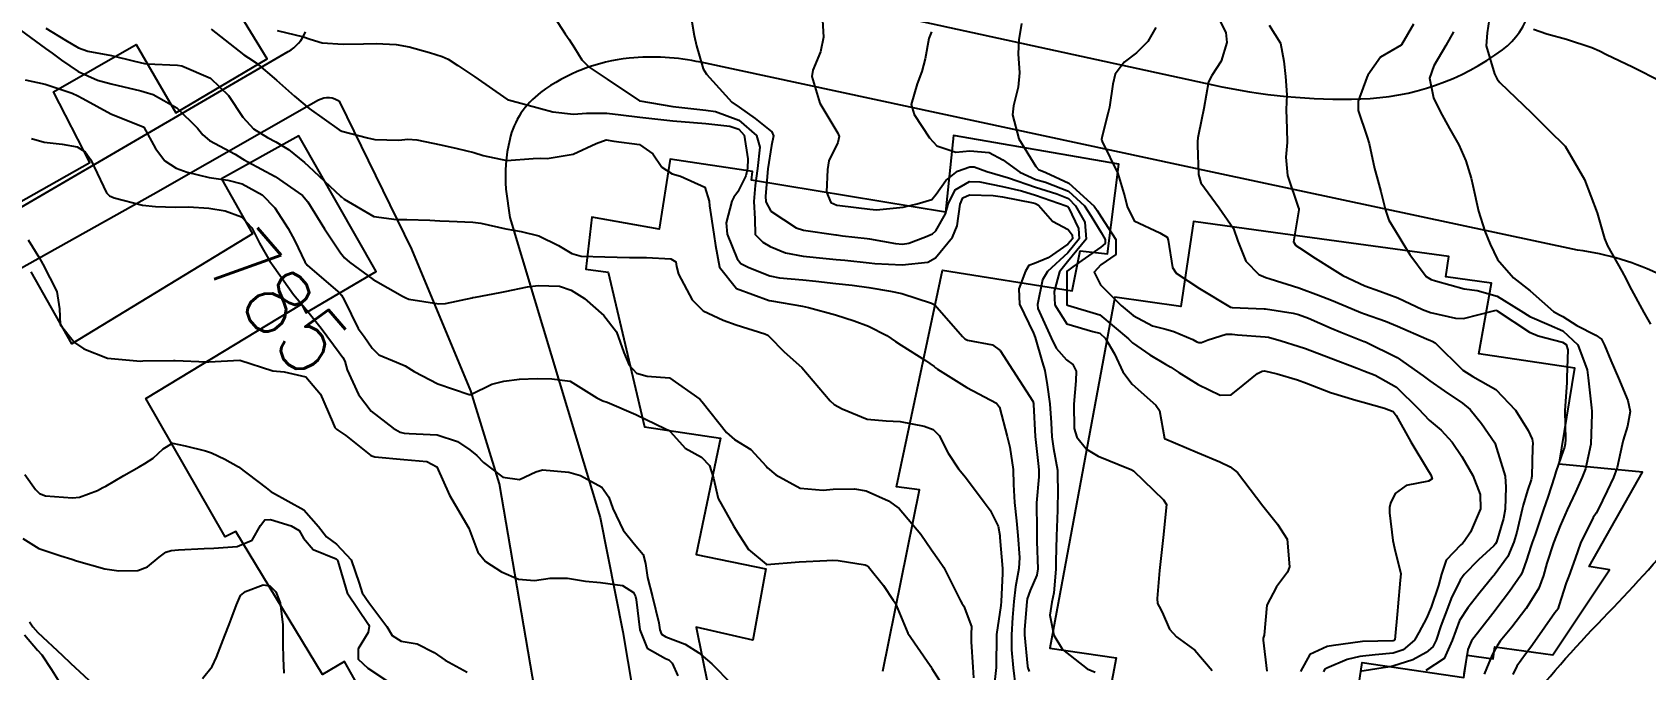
# Model space of a CAD drawing. Header units: metres. Extents: x 318500 to 325275, y 7408834 to 7428799.
# Drawn here: x 322560 to 322657.6, y 7421614.1 to 7421652.7 of the extents above; entities that cross this region are included whole.
import ezdxf
from ezdxf.enums import TextEntityAlignment as Align

# ---------------------------------------------------------------- set-up
doc = ezdxf.new("R2010")
doc.units = ezdxf.units.M
doc.header["$MEASUREMENT"] = 0
for name, color, linetype in [('Cotas', 45, 'Continuous'), ('Curvas de Nivel 1m', 11, 'Continuous'), ('Curvas de Nivel 5m', 15, 'Continuous'), ('Edificações', 30, 'Continuous'), ('Vias Primárias', 230, 'Continuous'), ('Vias Secundárias', 230, 'Continuous')]:
    doc.layers.add(name, color=color, linetype=linetype)
doc.styles.add('Style-STANDARD', font='STANDARD.shx')

msp = doc.modelspace()

# ---------------------------------------------------------------- linework, layer by layer
at = {"layer": 'Curvas de Nivel 1m', "flags": 128}
for points, elevation in [([(322591.061, 7421654.341), (322592.213, 7421652.578), (322592.442, 7421652.24), (322592.772, 7421651.723), (322593.209, 7421651.008), (322593.661, 7421650.556), (322594.749, 7421649.825), (322596.694, 7421648.52), (322596.73, 7421648.511), (322598.725, 7421648.179), (322599.075, 7421648.134), (322600.722, 7421647.952), (322601.309, 7421647.866), (322602.714, 7421647.354), (322603.786, 7421646.424), (322603.985, 7421645.713), (322603.85, 7421644.422), (322603.694, 7421643.395), (322603.626, 7421642.425), (322603.69, 7421641.369), (322603.7, 7421640.424), (322604.162, 7421639.963), (322604.613, 7421639.71), (322605.534, 7421639.321), (322606.607, 7421639.119), (322607.987, 7421638.985), (322608.606, 7421638.925), (322609.127, 7421638.874), (322610.604, 7421638.71), (322610.946, 7421638.668), (322612.603, 7421638.586), (322614.142, 7421638.747), (322614.607, 7421639.018), (322615.636, 7421640.265), (322615.93, 7421640.961), (322616.108, 7421642.258), (322616.268, 7421642.644), (322616.659, 7421642.823), (322618.094, 7421642.793), (322618.657, 7421642.705), (322620.511, 7421642.343), (322620.652, 7421642.303), (322620.849, 7421642.197), (322621.687, 7421641.236), (322622.628, 7421640.725), (322622.876, 7421640.418), (322622.893, 7421640.166), (322622.617, 7421639.838), (322621.434, 7421639.014), (322620.605, 7421638.676), (322620.262, 7421638.545), (322620.063, 7421638.205), (322619.649, 7421637.144), (322619.686, 7421636.209), (322620.544, 7421634.45), (322620.643, 7421634.198), (322621.059, 7421632.725), (322621.218, 7421632.19), (322621.368, 7421631.326), (322621.519, 7421630.185), (322621.613, 7421629.042), (322621.655, 7421628.182), (322621.76, 7421627.488), (322622.002, 7421626.177), (322622.022, 7421624.57), (322622, 7421624.176), (322621.985, 7421623.755), (322621.939, 7421622.177), (322621.891, 7421620.653), (322621.888, 7421620.177), (322621.776, 7421618.741), (322621.654, 7421618.18), (322621.533, 7421617.393), (322621.767, 7421616.178), (322622.297, 7421615.321), (322623.796, 7421614.147), (322624.277, 7421613.941)], 779), ([(322599.845, 7421653.423), (322600.007, 7421652.472), (322600.16, 7421651.855), (322600.55, 7421650.463), (322600.755, 7421650.128), (322602.284, 7421648.444), (322602.725, 7421648.129), (322603.698, 7421647.443), (322604.704, 7421646.649), (322604.811, 7421646.408), (322604.694, 7421645.807), (322604.464, 7421644.413), (322604.329, 7421642.741), (322604.348, 7421642.415), (322604.642, 7421641.847), (322606.174, 7421640.839), (322606.625, 7421640.692), (322608.574, 7421640.408), (322608.621, 7421640.4), (322608.977, 7421640.355), (322610.472, 7421640.186), (322610.618, 7421640.166), (322612.188, 7421639.879), (322612.615, 7421639.845), (322613.005, 7421639.907), (322614.012, 7421640.286), (322614.43, 7421640.474), (322614.625, 7421640.643), (322615.225, 7421641.687), (322615.384, 7421642.269), (322615.793, 7421643.134), (322616.671, 7421643.628), (322617.285, 7421643.626), (322618.667, 7421643.345), (322619.809, 7421643.063), (322620.659, 7421642.802), (322622.515, 7421642.172), (322622.613, 7421642.134), (322622.649, 7421642.071), (322623.269, 7421640.8), (322623.306, 7421640.16), (322622.611, 7421639.319), (322621.39, 7421638.188), (322621.094, 7421637.691), (322620.776, 7421636.197), (322620.809, 7421635.954), (322621.619, 7421634.184), (322621.911, 7421633.556), (322622.527, 7421632.839), (322622.923, 7421632.563), (322623.114, 7421632.161), (322623.104, 7421631.568), (322622.979, 7421630.163), (322622.997, 7421628.691), (322623.153, 7421628.16), (322623.748, 7421627.439), (322624.453, 7421627.014), (322626.287, 7421626.277), (322626.441, 7421626.214), (322626.6, 7421626.118), (322628.414, 7421624.365), (322628.592, 7421624.087), (322628.39, 7421622.09), (322628.184, 7421620.271), (322628.167, 7421620.093), (322628.021, 7421618.408), (322628.05, 7421618.094), (322628.15, 7421617.914), (322628.325, 7421617.571), (322628.773, 7421616.541), (322629.197, 7421616.077), (322630.298, 7421615.274), (322631.359, 7421614.049)], 778), ([(322607.768, 7421653.398), (322607.843, 7421652.369), (322607.658, 7421651.484), (322607.18, 7421650.376), (322607.133, 7421649.997), (322607.618, 7421648.371), (322608.703, 7421646.555), (322608.774, 7421646.359), (322608.696, 7421645.988), (322608.159, 7421644.892), (322608.081, 7421644.366), (322608.025, 7421643.001), (322608.286, 7421642.364), (322608.648, 7421642.207), (322608.827, 7421642.177), (322610.644, 7421641.954), (322611.04, 7421641.929), (322612.647, 7421642.089), (322612.824, 7421642.122), (322613.508, 7421642.291), (322614.393, 7421642.544), (322614.659, 7421642.873), (322615.237, 7421643.706), (322615.942, 7421644.261), (322616.683, 7421644.527), (322616.957, 7421644.52), (322617.72, 7421644.234), (322618.676, 7421643.967), (322619.026, 7421643.866), (322620.666, 7421643.287), (322621.949, 7421642.892), (322622.656, 7421642.601), (322623.088, 7421642.163), (322623.653, 7421641.172), (322623.725, 7421640.153), (322622.606, 7421638.782), (322622.105, 7421638.177), (322621.786, 7421636.978), (322621.841, 7421636.181), (322622.553, 7421635.017), (322624.136, 7421634.557), (322624.545, 7421634.451), (322624.888, 7421634.137), (322625.45, 7421633.212), (322625.946, 7421632.126), (322626.509, 7421631.367), (322627.948, 7421630.098), (322628.17, 7421629.778), (322628.47, 7421628.09), (322630.458, 7421627.229), (322631.82, 7421626.676), (322632.445, 7421626.37), (322632.877, 7421626.033), (322634.41, 7421624.01), (322635.3, 7421622.897), (322635.88, 7421621.988), (322636.037, 7421620.313), (322635.909, 7421619.987), (322635.245, 7421619.098), (322634.656, 7421618.005), (322634.488, 7421616.184), (322634.438, 7421616.008), (322634.433, 7421615.884), (322634.652, 7421614.004)], 777), ([(322631.465, 7421654.053), (322632.177, 7421652.658), (322632.245, 7421652.045), (322631.895, 7421650.922), (322631.329, 7421650.054), (322631.133, 7421649.678), (322630.843, 7421648.059), (322630.825, 7421647.963), (322630.721, 7421647.462), (322630.479, 7421646.288), (322630.461, 7421646.064), (322630.462, 7421645.828), (322630.516, 7421644.062), (322630.672, 7421643.559), (322631.773, 7421642.049), (322632.631, 7421640.787), (322632.909, 7421640.036), (322633.396, 7421638.816), (322634.177, 7421638.016), (322634.597, 7421637.823), (322634.86, 7421637.742), (322636.588, 7421637.197), (322637.789, 7421636.761), (322638.577, 7421636.453), (322639.828, 7421635.941), (322640.353, 7421635.718), (322640.567, 7421635.636), (322641.828, 7421635.176), (322642.56, 7421634.885), (322644.318, 7421634.117), (322644.551, 7421634.021), (322644.656, 7421633.983), (322644.847, 7421633.876), (322646.525, 7421632.215), (322647.119, 7421631.841), (322648.509, 7421631.054), (322649.698, 7421629.808), (322650.478, 7421628.566), (322650.72, 7421628.044), (322650.742, 7421627.796), (322650.723, 7421627.539), (322650.691, 7421625.796), (322650.653, 7421625.58), (322650.427, 7421624.93), (322650.164, 7421624.053), (322650.106, 7421623.803), (322649.781, 7421622.421), (322649.606, 7421621.808), (322649.241, 7421620.948), (322648.412, 7421619.819), (322648.389, 7421619.79), (322648.359, 7421619.753), (322647.488, 7421618.688), (322646.817, 7421617.843), (322646.322, 7421617.06), (322645.875, 7421615.857), (322645.384, 7421614.774), (322644.282, 7421614.04)], 773), ([(322634.796, 7421653.107), (322635.481, 7421652.003), (322635.687, 7421650.919), (322635.781, 7421649.995), (322635.861, 7421648.875), (322635.826, 7421647.994), (322635.877, 7421646.828), (322635.888, 7421645.992), (322635.815, 7421645.117), (322635.9, 7421643.992), (322636.554, 7421642.079), (322636.588, 7421641.981), (322636.593, 7421641.925), (322636.272, 7421639.985), (322636.413, 7421639.769), (322636.625, 7421639.62), (322637.585, 7421639.001), (322638.606, 7421638.36), (322639.256, 7421637.95), (322640.591, 7421637.328), (322641.493, 7421637.009), (322642.58, 7421636.594), (322644.068, 7421635.885), (322644.568, 7421635.702), (322646.072, 7421635.364), (322646.565, 7421635.343), (322648.451, 7421635.822), (322648.549, 7421635.842), (322648.57, 7421635.838), (322648.599, 7421635.82), (322650.557, 7421634.516), (322651.064, 7421634.301), (322652.552, 7421633.923), (322652.765, 7421633.768), (322652.869, 7421633.443), (322652.815, 7421631.767), (322652.8, 7421631.481), (322652.692, 7421629.767), (322652.724, 7421628.018), (322652.716, 7421627.766), (322652.671, 7421627.563), (322652.458, 7421626.998), (322652.143, 7421626.076), (322652.056, 7421625.776), (322651.662, 7421624.541), (322651.403, 7421623.785), (322650.884, 7421622.282), (322650.715, 7421621.795), (322650.632, 7421621.551), (322650.374, 7421620.722), (322650.133, 7421620.033), (322650.017, 7421619.803), (322649.337, 7421618.818), (322648.582, 7421617.817), (322648.47, 7421617.677), (322648.327, 7421617.503), (322647.05, 7421615.839), (322646.825, 7421615.319), (322646.586, 7421613.845)], 772), ([(322643.534, 7421653.164), (322642.804, 7421651.91), (322642.78, 7421651.882), (322641.525, 7421651.17), (322640.761, 7421650.068), (322640.704, 7421649.931), (322640.184, 7421648.493), (322640.192, 7421647.938), (322640.707, 7421646.389), (322640.853, 7421645.928), (322641.181, 7421644.418), (322641.308, 7421643.921), (322641.56, 7421643.023), (322641.832, 7421641.912), (322642.041, 7421641.306), (322642.634, 7421640.319), (322642.891, 7421639.897), (322643.299, 7421639.214), (322644.299, 7421637.883), (322644.597, 7421637.709), (322644.855, 7421637.618), (322646.589, 7421637.139), (322647.381, 7421637.045), (322648.583, 7421636.696), (322650.027, 7421635.805), (322650.567, 7421635.466), (322651.742, 7421634.963), (322652.558, 7421634.601), (322653.483, 7421633.761), (322654.043, 7421632.239), (322654.099, 7421631.754), (322654.3, 7421629.936), (322654.314, 7421629.743), (322654.313, 7421629.567), (322654.265, 7421627.743), (322653.938, 7421626.258), (322653.745, 7421625.75), (322653.341, 7421624.841), (322652.834, 7421623.764), (322652.4, 7421622.806), (322652.01, 7421621.776), (322651.605, 7421620.548), (322651.389, 7421619.785), (322651.111, 7421619.026), (322650.347, 7421617.8), (322650.33, 7421617.774), (322649.471, 7421616.656), (322648.783, 7421615.815), (322648.59, 7421615.533), (322648.298, 7421614.993), (322647.942, 7421614.168), (322647.814, 7421613.827)], 771), ([(322648.179, 7421653.836), (322647.99, 7421652.64), (322647.924, 7421651.839), (322648.441, 7421650.156), (322648.601, 7421649.832), (322648.757, 7421649.628), (322650.671, 7421647.801), (322650.696, 7421647.767), (322650.729, 7421647.73), (322651.699, 7421646.765), (322652.71, 7421645.77), (322653.876, 7421643.758), (322654.65, 7421641.75), (322655.09, 7421640.198), (322655.269, 7421639.74), (322656.128, 7421638.206), (322656.395, 7421637.723), (322656.594, 7421637.304), (322657.469, 7421635.707), (322657.872, 7421635.01)], 769), ([(322558.947, 7421653.018), (322560.767, 7421651.692), (322561.178, 7421651.4), (322561.733, 7421650.98), (322562.75, 7421650.301), (322563.917, 7421649.778), (322564.739, 7421649.545), (322566.535, 7421649.12), (322566.732, 7421649.073), (322567.278, 7421648.912), (322568.718, 7421648.099), (322569.959, 7421646.871), (322570.291, 7421646.461), (322570.693, 7421646.114), (322572.246, 7421645.283), (322572.682, 7421645.014), (322572.789, 7421644.946), (322572.997, 7421644.835), (322574.667, 7421643.932), (322576.31, 7421642.785), (322576.645, 7421642.417), (322577.64, 7421640.77), (322578.606, 7421639.33), (322578.862, 7421639.015), (322579.148, 7421638.752), (322580.585, 7421637.706), (322582.354, 7421636.703), (322582.568, 7421636.589), (322582.747, 7421636.519), (322584.563, 7421636.241), (322584.975, 7421636.263), (322586.569, 7421636.601), (322586.61, 7421636.609), (322586.787, 7421636.647), (322588.275, 7421636.924), (322588.575, 7421636.982), (322589.919, 7421637.268), (322590.581, 7421637.345), (322591.863, 7421637.299), (322592.577, 7421637.055), (322593.378, 7421636.558), (322594.555, 7421635.535), (322595.308, 7421634.532), (322595.765, 7421633.29), (322596.08, 7421632.524), (322596.513, 7421632.04), (322597.169, 7421631.851), (322598.509, 7421631.764), (322600.358, 7421630.462), (322600.488, 7421630.31), (322601.969, 7421628.445), (322602.456, 7421628.026), (322603.44, 7421627.415), (322604.362, 7421626.411), (322604.438, 7421626.308), (322604.942, 7421625.893), (322606.421, 7421625.087), (322607.818, 7421624.967), (322608.42, 7421625.022), (322609.717, 7421625.044), (322610.419, 7421624.913), (322611.773, 7421624.31), (322612.403, 7421623.838), (322613.73, 7421622.287), (322614.371, 7421621.351), (322614.818, 7421620.727), (322615.121, 7421620.269), (322615.895, 7421618.698), (322616.126, 7421618.253), (322616.204, 7421618.127), (322616.327, 7421617.931), (322616.787, 7421616.716), (322616.779, 7421616.243), (322616.765, 7421615.781), (322616.862, 7421614.241), (322616.908, 7421613.603)], 783), ([(322560.779, 7421652.922), (322561.981, 7421652.187), (322562.768, 7421651.722), (322563.33, 7421651.526), (322564.763, 7421651.253), (322566.159, 7421650.926), (322566.758, 7421650.783), (322566.916, 7421650.759), (322568.757, 7421650.677), (322569.006, 7421650.636), (322570.745, 7421649.889), (322571.833, 7421648.849), (322572.71, 7421647.523), (322573.355, 7421646.83), (322574.188, 7421646.31), (322574.692, 7421646.047), (322575.468, 7421645.579), (322576.435, 7421644.784), (322576.677, 7421644.556), (322578.618, 7421642.76), (322578.65, 7421642.732), (322578.84, 7421642.564), (322580.632, 7421641.523), (322582.005, 7421641.334), (322582.63, 7421641.339), (322584.027, 7421641.288), (322584.629, 7421641.265), (322585.19, 7421641.233), (322586.628, 7421641.186), (322587.111, 7421641.126), (322588.622, 7421640.778), (322589.549, 7421640.611), (322590.618, 7421640.352), (322591.798, 7421639.768), (322592.607, 7421639.287), (322593.172, 7421639.128), (322594.605, 7421639.073), (322596.097, 7421639.033), (322596.605, 7421639.033), (322597.124, 7421639.031), (322598.605, 7421638.961), (322598.894, 7421638.777), (322598.944, 7421638.485), (322599.053, 7421638.024), (322599.885, 7421636.47), (322600.56, 7421635.815), (322601.76, 7421635.24), (322602.548, 7421634.962), (322604.285, 7421634.414), (322604.464, 7421634.336), (322604.538, 7421634.251), (322605.463, 7421633.33), (322606.52, 7421632.38), (322608.24, 7421630.362), (322608.487, 7421630.143), (322608.96, 7421629.876), (322610.474, 7421629.264), (322611.626, 7421629.159), (322612.472, 7421629.113), (322613.924, 7421628.829), (322614.465, 7421628.638), (322614.829, 7421628.274), (322615.371, 7421627.188), (322615.999, 7421626.257), (322616.432, 7421625.734), (322617.56, 7421624.233), (322617.916, 7421623.74), (322618.396, 7421622.777), (322618.498, 7421622.219), (322618.511, 7421622.096), (322618.672, 7421620.217), (322618.668, 7421619.904), (322618.585, 7421618.217), (322618.566, 7421617.98), (322618.31, 7421616.22), (322618.28, 7421614.22), (322618.09, 7421612.385)], 782), ([(322570.78, 7421652.86), (322572.765, 7421651.296), (322573.048, 7421651.121), (322573.514, 7421650.829), (322574.744, 7421649.764), (322575.832, 7421648.793), (322576.719, 7421648.06), (322578.523, 7421646.762), (322578.699, 7421646.683), (322580.243, 7421646.285), (322580.694, 7421646.179), (322582.134, 7421646.148), (322582.695, 7421646.193), (322583.227, 7421646.162), (322584.692, 7421645.86), (322585.669, 7421645.644), (322586.687, 7421645.391), (322587.247, 7421645.203), (322588.683, 7421644.9), (322590.263, 7421645.026), (322590.685, 7421645.051), (322591.121, 7421645.03), (322592.687, 7421645.285), (322594.085, 7421645.94), (322594.696, 7421646.157), (322595.149, 7421646.082), (322596.694, 7421645.877), (322597.5, 7421645.32), (322598.052, 7421644.499), (322598.674, 7421644.098), (322599.188, 7421643.966), (322600.662, 7421643.286), (322600.918, 7421642.457), (322600.946, 7421642.156), (322601.196, 7421640.454), (322601.302, 7421639.765), (322601.546, 7421638.451), (322602.581, 7421637.171), (322604.552, 7421636.428), (322604.57, 7421636.426), (322604.689, 7421636.408), (322606.566, 7421636.084), (322606.937, 7421636.004), (322608.558, 7421635.577), (322609.687, 7421635.209), (322610.548, 7421634.876), (322611.664, 7421634.313), (322612.196, 7421633.964), (322612.534, 7421633.742), (322614.003, 7421632.807), (322614.522, 7421632.434), (322614.607, 7421632.365), (322614.73, 7421632.277), (322616.504, 7421631.174), (322618.298, 7421630.223), (322618.486, 7421629.977), (322618.953, 7421628.215), (322619.105, 7421627.562), (322619.31, 7421626.211), (322619.338, 7421625.3), (322619.397, 7421624.21), (322619.511, 7421623.097), (322619.585, 7421622.208), (322619.688, 7421620.889), (322619.656, 7421620.207), (322619.453, 7421619.099), (322619.353, 7421618.21), (322619.274, 7421617.257), (322619.203, 7421616.211), (322619.218, 7421615.288), (322619.306, 7421614.21), (322619.445, 7421613.026)], 781), ([(322614.37, 7421652.7), (322614.213, 7421652.286), (322613.985, 7421651.071), (322613.782, 7421650.29), (322613.498, 7421649.543), (322613.141, 7421648.296), (322613.313, 7421647.702), (322614.249, 7421646.285), (322614.695, 7421645.802), (322615.837, 7421645.409), (322616.692, 7421645.486), (322617.857, 7421645.398), (322618.687, 7421644.943), (322619.713, 7421644.21), (322620.673, 7421643.759), (322621.273, 7421643.589), (322622.663, 7421643.052), (322623.623, 7421642.155), (322624.024, 7421641.533), (322624.626, 7421640.558), (322624.875, 7421640.137), (322624.875, 7421639.88), (322624.615, 7421639.665), (322622.918, 7421638.48), (322622.601, 7421638.226), (322622.565, 7421638.171), (322622.561, 7421636.179), (322622.588, 7421636.152), (322624.561, 7421635.56), (322626.293, 7421634.122), (322626.538, 7421633.876), (322627.574, 7421633.148), (322628.525, 7421632.588), (322628.841, 7421632.401), (322629.339, 7421632.078), (322630.509, 7421631.345), (322631.837, 7421630.709), (322632.5, 7421630.719), (322633.235, 7421631.303), (322634.094, 7421632.016), (322634.369, 7421632.166), (322634.522, 7421632.173), (322635.284, 7421631.999), (322636.515, 7421631.637), (322637.059, 7421631.427), (322638.504, 7421630.87), (322640.037, 7421630.397), (322640.495, 7421630.279), (322641.782, 7421629.911), (322642.3, 7421629.715), (322642.486, 7421629.483), (322643.376, 7421627.891), (322644.444, 7421626.114), (322644.589, 7421625.878), (322644.663, 7421625.651), (322644.434, 7421625.506), (322643.09, 7421625.233), (322642.423, 7421624.749), (322642.139, 7421624.179), (322642.088, 7421623.905), (322642.084, 7421623.582), (322642.272, 7421621.902), (322642.383, 7421621.447), (322642.769, 7421619.896), (322642.733, 7421619.518), (322642.587, 7421617.897), (322642.567, 7421617.659), (322642.397, 7421615.899), (322642.359, 7421615.85), (322642.309, 7421615.834), (322640.444, 7421615.791), (322640.308, 7421615.782), (322638.693, 7421615.565), (322638.303, 7421615.494), (322637.252, 7421615.014), (322636.688, 7421613.976)], 776), ([(322627.946, 7421652.95), (322627.457, 7421652.11), (322626.773, 7421651.419), (322626.028, 7421650.867), (322625.49, 7421650.133), (322625.348, 7421649.537), (322625.138, 7421648.136), (322625.056, 7421647.806), (322624.704, 7421646.382), (322624.659, 7421646.183), (322624.657, 7421646.141), (322624.669, 7421646.11), (322624.699, 7421646.064), (322625.634, 7421644.13), (322626.067, 7421642.718), (322626.198, 7421642.125), (322626.637, 7421641.261), (322628.183, 7421640.54), (322628.623, 7421640.262), (322628.689, 7421640.089), (322628.959, 7421638.44), (322629.18, 7421638.081), (322630.586, 7421637.156), (322632.452, 7421636.041), (322632.57, 7421636.019), (322634.491, 7421635.932), (322634.569, 7421635.923), (322636.253, 7421635.67), (322636.566, 7421635.593), (322637.181, 7421635.357), (322638.558, 7421634.77), (322639.132, 7421634.528), (322640.55, 7421633.963), (322640.574, 7421633.953), (322640.635, 7421633.929), (322642.536, 7421632.994), (322644.123, 7421631.884), (322644.515, 7421631.574), (322645.396, 7421630.978), (322646.496, 7421630.232), (322646.961, 7421629.843), (322647.644, 7421628.995), (322648.444, 7421627.82), (322648.469, 7421627.765), (322649.068, 7421625.814), (322649.112, 7421625.131), (322649.071, 7421623.813), (322648.982, 7421623.237), (322648.543, 7421621.818), (322648.495, 7421621.713), (322648.386, 7421621.58), (322647.468, 7421620.739), (322646.6, 7421619.846), (322646.491, 7421619.715), (322646.355, 7421619.51), (322645.804, 7421618.392), (322645.598, 7421617.861), (322645.189, 7421616.738), (322644.898, 7421615.871), (322644.704, 7421615.474), (322644.299, 7421615.131), (322643.486, 7421614.694), (322642.286, 7421614.3), (322641.948, 7421614.242), (322640.281, 7421613.976)], 774), ([(322650.801, 7421652.857), (322651.59, 7421652.58), (322652.795, 7421652.244), (322654.323, 7421651.755), (322654.787, 7421651.544), (322655.207, 7421651.32), (322656.773, 7421650.577), (322658.543, 7421649.693)], 768), ([(322559.526, 7421649.793), (322560.738, 7421649.522), (322562.377, 7421648.974), (322562.728, 7421648.825), (322563.03, 7421648.661), (322564.712, 7421647.735), (322566.671, 7421646.95), (322566.7, 7421646.938), (322566.722, 7421646.92), (322567.422, 7421645.638), (322567.982, 7421644.897), (322568.673, 7421644.441), (322569.345, 7421644.205), (322570.665, 7421643.881), (322571.8, 7421643.711), (322572.66, 7421643.497), (322573.864, 7421642.822), (322574.638, 7421642.038), (322575.451, 7421640.798), (322575.86, 7421640.039), (322576.46, 7421638.782), (322576.597, 7421638.573), (322577.882, 7421637.466), (322578.572, 7421636.876), (322578.683, 7421636.758), (322578.836, 7421636.486), (322579.689, 7421634.743), (322580.049, 7421634.251), (322580.528, 7421633.551), (322580.938, 7421633.138), (322582.007, 7421632.708), (322582.517, 7421632.476), (322583.063, 7421632.143), (322584.501, 7421631.39), (322586.405, 7421630.737), (322586.491, 7421630.746), (322587.763, 7421631.37), (322588.504, 7421631.552), (322589.445, 7421631.671), (322590.507, 7421631.711), (322591.407, 7421631.686), (322592.505, 7421631.561), (322594.122, 7421630.546), (322594.487, 7421630.37), (322594.741, 7421630.282), (322596.475, 7421629.54), (322598.279, 7421628.676), (322598.461, 7421628.585), (322598.573, 7421628.488), (322599.466, 7421627.491), (322600.445, 7421626.95), (322600.946, 7421626.455), (322601.189, 7421625.691), (322601.469, 7421624.449), (322602.385, 7421622.805), (322602.608, 7421622.437), (322603.304, 7421621.361), (322604.361, 7421620.474), (322604.412, 7421620.461), (322606.362, 7421620.61), (322608.029, 7421620.698), (322608.364, 7421620.714), (322608.718, 7421620.71), (322610.361, 7421620.429), (322610.436, 7421620.404), (322610.551, 7421620.327), (322611.473, 7421619.183), (322612.054, 7421618.304), (322612.167, 7421618.142), (322612.324, 7421617.749), (322612.946, 7421616.294), (322614.281, 7421614.344), (322614.322, 7421614.279), (322614.396, 7421614.161), (322615.604, 7421612.26)], 784), ([(322559.718, 7421640.111), (322560.404, 7421638.993), (322560.595, 7421638.64), (322561.448, 7421636.981), (322561.605, 7421635.929), (322561.652, 7421634.979), (322562.529, 7421633.887), (322563.081, 7421633.517), (322564.52, 7421632.94), (322566.518, 7421632.772), (322566.651, 7421632.776), (322568.519, 7421632.807), (322568.603, 7421632.804), (322570.518, 7421632.731), (322570.652, 7421632.724), (322572.52, 7421632.83), (322574.511, 7421632.189), (322575.196, 7421632.113), (322576.506, 7421631.814), (322577.411, 7421630.766), (322578.127, 7421629.093), (322578.267, 7421628.753), (322578.363, 7421628.655), (322578.458, 7421628.597), (322578.936, 7421628.264), (322580.443, 7421627.059), (322580.687, 7421626.971), (322582.441, 7421626.822), (322583.834, 7421626.686), (322584.435, 7421626.377), (322585.213, 7421624.662), (322586.38, 7421622.65), (322586.919, 7421621.196), (322587.38, 7421620.635), (322588.351, 7421620.014), (322589.374, 7421619.575), (322590.343, 7421619.481), (322591.299, 7421619.632), (322592.346, 7421619.639), (322593.442, 7421619.455), (322594.342, 7421619.363), (322595.677, 7421619.19), (322596.334, 7421618.759), (322596.463, 7421618.518), (322596.501, 7421618.344), (322596.733, 7421616.514), (322597.175, 7421615.393), (322598.283, 7421614.776), (322598.485, 7421614.69), (322598.687, 7421614.484), (322599.026, 7421613.721)], 786), ([(322559.521, 7421625.906), (322560.164, 7421624.994), (322560.407, 7421624.757), (322560.768, 7421624.623), (322562.403, 7421624.491), (322562.827, 7421624.541), (322563.911, 7421624.947), (322564.243, 7421625.112), (322564.414, 7421625.206), (322565.506, 7421625.842), (322566.432, 7421626.375), (322566.768, 7421626.574), (322567.274, 7421626.902), (322567.888, 7421627.453), (322568.449, 7421627.796), (322569.215, 7421627.646), (322570.445, 7421627.335), (322570.809, 7421627.22), (322571.619, 7421626.842), (322572.433, 7421626.374), (322574.125, 7421625.103), (322574.411, 7421624.858), (322574.502, 7421624.809), (322576.395, 7421623.758), (322577.289, 7421622.766), (322577.757, 7421622.142), (322578.369, 7421621.685), (322579.267, 7421620.741), (322579.739, 7421619.336), (322579.921, 7421618.734), (322580.321, 7421618.161), (322581.414, 7421616.713), (322581.742, 7421616.155), (322582.291, 7421615.815), (322583.252, 7421615.648), (322584.285, 7421615.124), (322584.951, 7421614.663), (322586.269, 7421613.94)], 787), ([(322559.392, 7421622.026), (322560.364, 7421621.419), (322561.695, 7421620.977), (322562.357, 7421620.778), (322562.638, 7421620.683), (322564.349, 7421620.2), (322565.192, 7421620.083), (322566.348, 7421620.1), (322566.945, 7421620.31), (322567.645, 7421620.897), (322568.043, 7421621.213), (322568.364, 7421621.307), (322568.819, 7421621.337), (322570.366, 7421621.418), (322570.959, 7421621.444), (322572.367, 7421621.557), (322573.266, 7421621.926), (322573.771, 7421622.816), (322574.035, 7421623.164), (322574.386, 7421623.18), (322575.624, 7421622.791), (322576.117, 7421622.523), (322576.373, 7421622.043), (322576.953, 7421621.358), (322578.36, 7421620.793), (322578.419, 7421620.749), (322578.45, 7421620.658), (322579.01, 7421618.743), (322580.301, 7421616.827), (322580.345, 7421616.729), (322580.296, 7421616.335), (322579.672, 7421615.35), (322579.678, 7421614.736), (322580.272, 7421614.188), (322581.763, 7421613.201)], 788), ([(322570.26, 7421613.553), (322570.841, 7421614.282), (322571.118, 7421614.847), (322571.614, 7421616.161), (322571.877, 7421616.836), (322571.994, 7421617.145), (322572.318, 7421618.022), (322572.565, 7421618.589), (322572.861, 7421618.825), (322573.927, 7421619.223), (322574.335, 7421619.163), (322574.702, 7421618.804), (322574.972, 7421618.148), (322575.132, 7421616.798), (322575.123, 7421615.632), (322575.15, 7421614.797), (322575.179, 7421613.883)], 789), ([(322559.805, 7421616.997), (322559.989, 7421616.686), (322560.294, 7421616.349), (322561.774, 7421614.975), (322562.273, 7421614.484), (322563.922, 7421612.945)], 789)]:
    msp.add_lwpolyline(points, dxfattribs=dict(at, elevation=elevation))
at = {"layer": 'Curvas de Nivel 5m', "flags": 128}
for points, elevation in [([(322619.805, 7421653.2), (322619.659, 7421652.211), (322619.613, 7421651.37), (322619.689, 7421650.211), (322619.617, 7421649.342), (322619.329, 7421648.214), (322619.27, 7421647.666), (322619.649, 7421646.211), (322620.684, 7421644.553), (322620.842, 7421644.358), (322621.294, 7421644.191), (322622.671, 7421643.538), (322624.209, 7421642.147), (322624.389, 7421641.886), (322624.641, 7421641.509), (322625.528, 7421640.131), (322625.531, 7421639.21), (322624.605, 7421638.59), (322624.212, 7421638.146), (322624.589, 7421637.386), (322625.847, 7421636.127), (322626.561, 7421635.523), (322627.745, 7421634.909), (322628.549, 7421634.692), (322629.025, 7421634.561), (322630.173, 7421634.066), (322630.43, 7421633.944), (322630.548, 7421633.895), (322630.706, 7421633.9), (322631.101, 7421634.054), (322632.206, 7421634.391), (322632.554, 7421634.396), (322632.882, 7421634.364), (322634.552, 7421634.241), (322634.753, 7421634.208), (322635.517, 7421633.995), (322636.546, 7421633.682), (322636.987, 7421633.531), (322638.535, 7421632.952), (322640.118, 7421632.344), (322640.524, 7421632.183), (322641.204, 7421631.92), (322642.509, 7421631.19), (322643.836, 7421629.887), (322644.483, 7421629.2), (322645.195, 7421628.587), (322645.865, 7421627.859), (322646.457, 7421627.003), (322647.126, 7421625.84), (322647.561, 7421624.695), (322647.579, 7421623.832), (322646.978, 7421622.423), (322646.591, 7421621.847), (322646.497, 7421621.739), (322646.387, 7421621.649), (322645.508, 7421620.728), (322645.224, 7421619.867), (322645.039, 7421619.18), (322644.598, 7421617.876), (322644.323, 7421617.215), (322643.855, 7421616.344), (322643.588, 7421615.887), (322642.903, 7421615.292), (322642.298, 7421615.099), (322641.217, 7421614.996), (322640.294, 7421614.894), (322639.52, 7421614.713), (322638.283, 7421614.185), (322638.146, 7421614.097), (322638.083, 7421613.962)], 775), ([(322574.78, 7421652.784), (322576.379, 7421652.389), (322576.775, 7421652.251), (322577.506, 7421652.039), (322578.772, 7421651.957), (322580.004, 7421651.973), (322580.773, 7421651.987), (322581.985, 7421651.924), (322582.771, 7421651.787), (322584.005, 7421651.45), (322584.765, 7421651.212), (322585.127, 7421651.038), (322585.702, 7421650.666), (322586.75, 7421649.964), (322588.667, 7421648.621), (322588.729, 7421648.585), (322588.777, 7421648.572), (322590.722, 7421648.046), (322591.452, 7421647.856), (322592.717, 7421647.719), (322593.494, 7421647.783), (322594.718, 7421647.765), (322595.575, 7421647.674), (322596.715, 7421647.538), (322597.806, 7421647.411), (322598.712, 7421647.319), (322599.964, 7421647.218), (322600.71, 7421647.154), (322602.171, 7421646.982), (322602.705, 7421646.798), (322603.034, 7421646.435), (322603.262, 7421645.008), (322603.228, 7421644.432), (322603.135, 7421643.971), (322602.659, 7421643.019), (322602.402, 7421642.695), (322602.288, 7421642.444), (322601.947, 7421641.13), (322602.011, 7421640.446), (322602.605, 7421638.964), (322602.836, 7421638.67), (322603.311, 7421638.429), (322604.593, 7421637.936), (322605.178, 7421637.814), (322606.589, 7421637.677), (322607.362, 7421637.599), (322608.587, 7421637.471), (322609.562, 7421637.368), (322610.584, 7421637.232), (322611.885, 7421637.006), (322612.578, 7421636.85), (322614.377, 7421636.282), (322614.568, 7421636.174), (322616.236, 7421634.255), (322616.395, 7421634.109), (322616.538, 7421634.038), (322618.06, 7421633.752), (322618.532, 7421633.402), (322619.296, 7421632.212), (322620.492, 7421630.334), (322620.536, 7421630.199), (322620.543, 7421630.146), (322620.645, 7421628.197), (322620.821, 7421626.571), (322620.869, 7421626.194), (322620.864, 7421625.763), (322620.715, 7421624.195), (322620.736, 7421622.538), (322620.736, 7421622.195), (322620.738, 7421621.841), (322620.796, 7421620.193), (322620.741, 7421619.807), (322620.34, 7421618.879), (322620.161, 7421618.373), (322620.132, 7421618.202), (322619.999, 7421616.517), (322620, 7421616.203), (322620.187, 7421614.296), (322620.204, 7421614.201), (322620.277, 7421613.987)], 780), ([(322645.957, 7421652.698), (322645.49, 7421651.869), (322644.768, 7421650.647), (322644.503, 7421649.884), (322644.742, 7421648.698), (322645.143, 7421647.874), (322645.703, 7421646.849), (322646.269, 7421645.857), (322646.696, 7421644.887), (322647.011, 7421643.847), (322647.116, 7421643.403), (322647.458, 7421641.842), (322647.839, 7421640.637), (322648.179, 7421639.835), (322648.616, 7421638.919), (322649.571, 7421637.81), (322650.588, 7421637.019), (322652.006, 7421635.778), (322652.373, 7421635.578), (322652.567, 7421635.47), (322653.41, 7421634.913), (322654.556, 7421634.333), (322654.898, 7421634.09), (322655.091, 7421633.742), (322655.475, 7421632.797), (322655.924, 7421631.729), (322656.5, 7421630.374), (322656.645, 7421629.718), (322656.481, 7421628.836), (322656.22, 7421627.975), (322656.164, 7421627.723), (322655.844, 7421626.332), (322655.63, 7421625.728), (322655.246, 7421624.914), (322654.674, 7421623.737), (322654.579, 7421623.568), (322654.406, 7421623.303), (322653.638, 7421621.751), (322653.318, 7421620.814), (322652.931, 7421619.761), (322652.772, 7421619.346), (322652.333, 7421617.95), (322652.29, 7421617.811), (322652.275, 7421617.771), (322652.086, 7421617.532), (322650.867, 7421615.792), (322650.638, 7421615.462), (322650.299, 7421615.039), (322649.787, 7421614.305), (322649.55, 7421613.807)], 770), ([(322559.924, 7421646.233), (322560.69, 7421646.027), (322561.774, 7421645.894), (322562.688, 7421645.742), (322563.158, 7421645.436), (322563.509, 7421644.958), (322564.272, 7421643.33), (322564.458, 7421642.943), (322564.647, 7421642.772), (322564.929, 7421642.653), (322566.639, 7421642.197), (322567.426, 7421642.115), (322568.638, 7421642.081), (322569.418, 7421642.099), (322570.637, 7421642.022), (322571.629, 7421641.856), (322572.63, 7421641.504), (322573.248, 7421640.831), (322573.706, 7421639.914), (322574.346, 7421638.813), (322574.595, 7421638.444), (322575.77, 7421636.792), (322576.556, 7421635.861), (322577.449, 7421634.771), (322578.525, 7421633.28), (322578.755, 7421632.989), (322578.871, 7421632.755), (322579.018, 7421632.247), (322579.697, 7421630.738), (322580.475, 7421629.74), (322581.797, 7421628.71), (322582.216, 7421628.462), (322582.457, 7421628.398), (322582.761, 7421628.393), (322584.456, 7421628.303), (322585.693, 7421627.902), (322586.447, 7421627.389), (322586.859, 7421627.058), (322587.269, 7421626.638), (322588.427, 7421625.742), (322589.436, 7421625.598), (322590.432, 7421626.061), (322590.843, 7421626.185), (322592.432, 7421626.039), (322593.137, 7421625.851), (322594.419, 7421625.136), (322594.839, 7421624.536), (322595.083, 7421623.85), (322595.717, 7421622.527), (322596.372, 7421621.711), (322596.926, 7421621.072), (322597.063, 7421620.509), (322597.184, 7421619.671), (322597.498, 7421618.502), (322597.871, 7421616.932), (322597.939, 7421616.495), (322598.042, 7421616.238), (322598.296, 7421616.09), (322599.459, 7421615.64), (322600.286, 7421615.109), (322601.087, 7421614.452), (322602.262, 7421613.233)], 785), ([(322559.495, 7421616.205), (322560.283, 7421615.273), (322560.537, 7421614.987), (322561.138, 7421614.11), (322561.831, 7421612.974)], 790)]:
    msp.add_lwpolyline(points, dxfattribs=dict(at, elevation=elevation))
at = {"layer": 'Edificações'}
for points in [[(322523.182, 7421656.648), (322525.898, 7421651.979), (322511.558, 7421643.835), (322513.732, 7421639.574), (322513.406, 7421639.357), (322523.109, 7421621.878), (322530.028, 7421625.867), (322528.432, 7421628.66), (322536.557, 7421633.388), (322533.564, 7421638.907), (322535.227, 7421639.905), (322537.555, 7421635.915), (322542.212, 7421638.309), (322543.609, 7421635.582), (322547.535, 7421637.577), (322548.346, 7421636.252), (322563.447, 7421644.793), (322561.246, 7421649.062), (322566.247, 7421651.927), (322568.647, 7421647.795), (322574.182, 7421651.061), (322568.788, 7421659.867)], [(322583.064, 7421607.104), (322578.848, 7421614.597), (322577.53, 7421613.807), (322572.272, 7421622.463), (322571.643, 7421622.132), (322566.842, 7421630.498), (322576.25, 7421636.205), (322576.513, 7421635.69), (322580.779, 7421638.186), (322576.097, 7421646.401), (322571.408, 7421643.799), (322573.281, 7421640.471), (322562.352, 7421633.814), (322559.893, 7421638.18)], [(322611.428, 7421613.999), (322613.639, 7421624.984), (322612.247, 7421625.166), (322615.025, 7421638.281), (322622.885, 7421637.02), (322623.37, 7421639.445), (322625.019, 7421639.251), (322625.699, 7421644.682), (322615.704, 7421646.428), (322615.219, 7421641.773), (322603.478, 7421643.713), (322603.545, 7421644.237), (322598.555, 7421644.998), (322597.9, 7421640.751), (322593.818, 7421641.482), (322593.457, 7421638.339), (322594.8, 7421638.156), (322597.014, 7421628.782), (322601.606, 7421628.098), (322600.141, 7421621.067), (322604.342, 7421620.188), (322603.557, 7421615.878), (322600.138, 7421616.659), (322601.215, 7421611.278)]]:
    msp.add_lwpolyline(points, dxfattribs=at)
msp.add_lwpolyline([(322624.945, 7421611.61), (322639.585, 7421608.864), (322640.422, 7421614.522), (322646.582, 7421613.611), (322646.784, 7421614.973), (322648.348, 7421614.742), (322648.456, 7421615.47), (322651.951, 7421614.998), (322655.391, 7421620.145), (322654.152, 7421620.336), (322657.394, 7421626.055), (322652.344, 7421626.532), (322653.297, 7421632.341), (322647.485, 7421633.198), (322648.247, 7421637.484), (322645.484, 7421637.865), (322645.674, 7421639.103), (322635.18, 7421640.54), (322630.225, 7421641.207), (322629.463, 7421636.064), (322625.461, 7421636.635), (322621.536, 7421615.393), (322625.547, 7421614.82)], close=True, dxfattribs=at)
at = {"layer": 'Vias Primárias'}
for points in [[(323715.644, 7420145.548, 0), (323709.04, 7420132.939)], [(323831.088, 7420001.787, 0), (323833.844, 7420008.443, 0.220888)], [(322594.345, 7421657.571), (322631.388, 7421649.481, 0.060537), (322640.338, 7421648.636, 0.154772), (322648.92, 7421651.614, 0.338649), (322650.413, 7421656.872)], [(322658.596, 7421637.925, 0.087189), (322653.451, 7421639.48), (322631.66, 7421644.151), (322600.404, 7421650.855, 0.077827), (322596.085, 7421651.097, 0.135442), (322590.722, 7421649.025, 0.177219), (322588.848, 7421646.178, 0.078375), (322588.623, 7421643.181), (322588.85, 7421641.45), (322590.349, 7421636.504), (322594.327, 7421623.3), (322595.695, 7421616.385), (322597.203, 7421607.415), (322598.864, 7421594.906), (322599.243, 7421586.236), (322599.167, 7421583.601, -0.048018), (322597.808, 7421572.747), (322593.433, 7421559.406), (322590.342, 7421552.162), (322587.932, 7421547.796), (322586.275, 7421545.463, -0.111734), (322583.328, 7421542.821, -0.048911)], [(322523.317, 7421616.519), (322536.574, 7421593.6), (322552.787, 7421564.578), (322560.384, 7421551.205), (322562.004, 7421549.586, 0.056634), (322566.966, 7421545.639, 0.152388), (322573.211, 7421544.382, 0.170699), (322582.075, 7421548.678, 0.059125), (322583.787, 7421551.718), (322587.636, 7421561.034), (322592.005, 7421574.44), (322592.719, 7421578.719), (322593.129, 7421584.956), (322592.925, 7421594.657), (322591.702, 7421605.051), (322588.233, 7421625.349), (322586.497, 7421630.974), (322582.929, 7421639.533), (322578.571, 7421648.46)], [(322591.915, 7421462.677, -0.282798), (322576.263, 7421476.216, -0.055729), (322574.415, 7421485.568, -0.119641), (322576.031, 7421495.948, -0.057281), (322582.38, 7421507.381, -0.108904), (322592.65, 7421516.617), (322602.357, 7421521.817), (322606.059, 7421523.673), (322609.082, 7421526.556), (322620.648, 7421533.998), (322626.01, 7421537.985, 0.152608), (322635.863, 7421551.541), (322637.657, 7421558.159), (322638.357, 7421565.625), (322638.124, 7421577.776), (322637.774, 7421586.525, -0.106789), (322639.325, 7421595.414, -0.062891), (322643.753, 7421603.309, -0.007666), (322649.978, 7421611.462, -0.02543), (322655.007, 7421617.216, 0.01554), (322659.794, 7421622.479, 0.334514)]]:
    msp.add_lwpolyline(points, format="xyb", dxfattribs=at)
at = {"layer": 'Vias Secundárias'}
for points in [[(322520.482, 7421621.419), (322521.844, 7421621.23, 0.184553), (322523.739, 7421621.667), (322551.007, 7421637.269), (322575.454, 7421651.499, 0.162266), (322576.505, 7421652.693, 0.657821)], [(322523.317, 7421616.519), (322523.696, 7421617.674, -0.125597), (322524.505, 7421618.945), (322567.271, 7421642.868), (322577.287, 7421648.575, -0.313407), (322578.571, 7421648.46, 1.327293)]]:
    msp.add_lwpolyline(points, format="xyb", dxfattribs=at)

# ---------------------------------------------------------------- texts
at = {"layer": 'Cotas', "style": 'Style-STANDARD'}
msp.add_text('785', height=4, rotation=310.89767, dxfattribs=at).set_placement((322574.843, 7421636.327, 785), align=Align.MIDDLE_CENTER)

doc.saveas('drawing.dxf')
